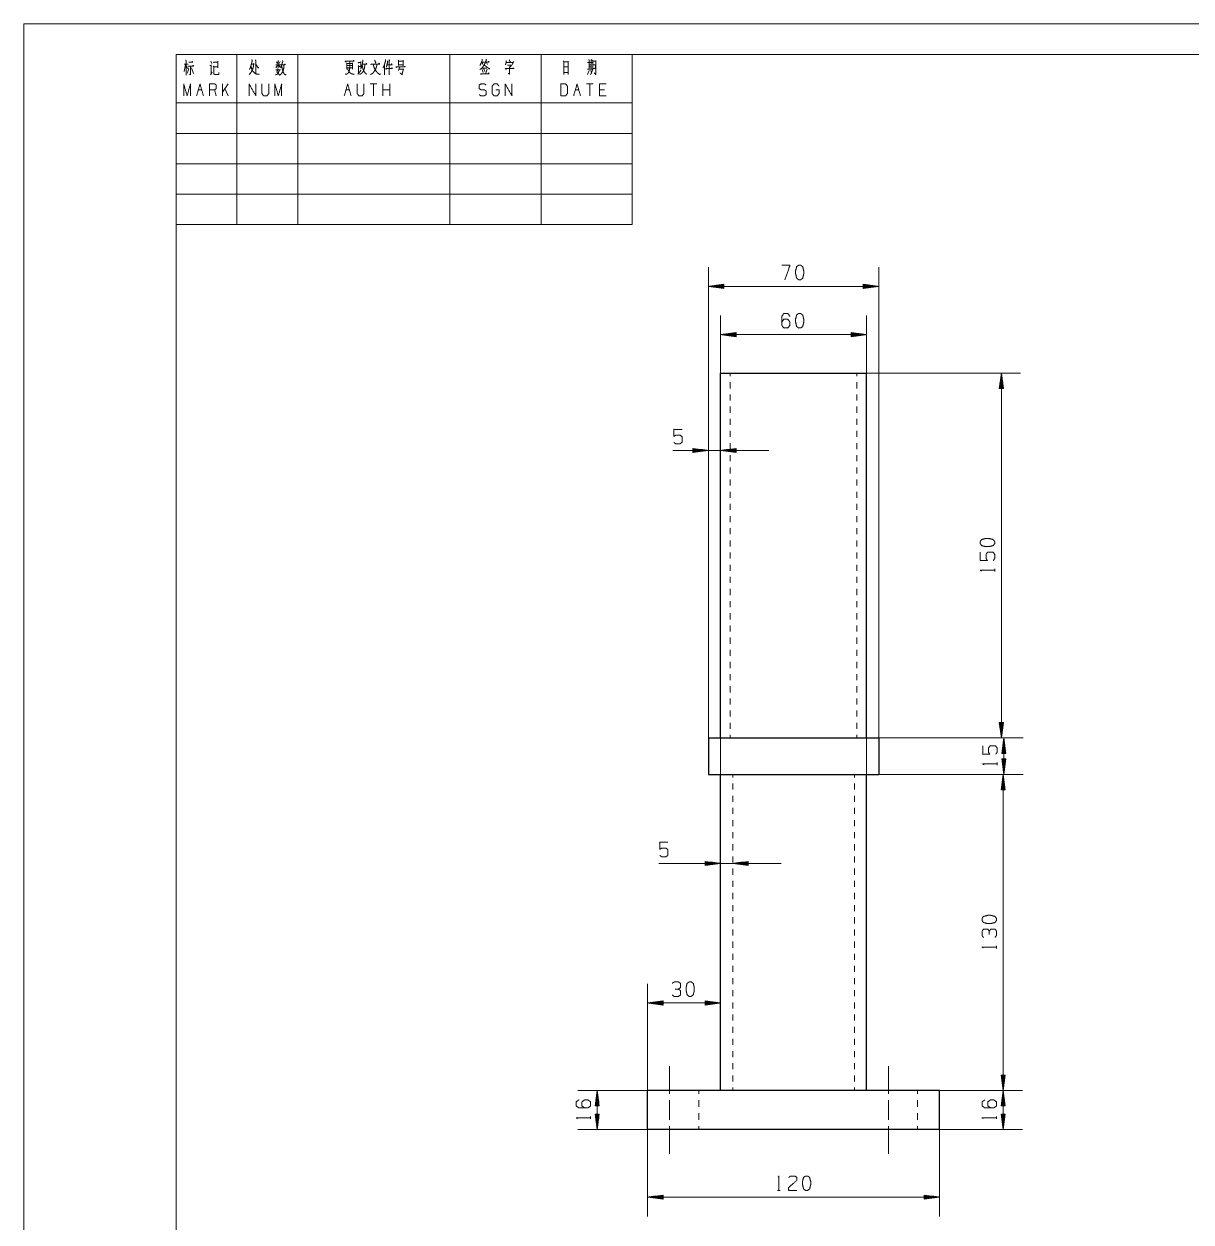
# Model space of a CAD drawing. Header units: millimetres. Extents: x 0 to 420, y 0 to 297.
# Drawn here: x 0 to 191.9, y 99.9 to 297 of the extents above; entities that cross this region are included whole.
import ezdxf

# ---------------------------------------------------------------- set-up
doc = ezdxf.new("R2010")
doc.units = ezdxf.units.MM
doc.layers.add('101', color=7, linetype='Continuous', true_color=0xffffff)

msp = doc.modelspace()

# ---------------------------------------------------------------- linework, layer by layer
at = {"layer": '101', "color": 133, "linetype": 'Continuous', "lineweight": 18}
for p, q in [((420, 297), (0, 297)), ((0, 297), (0, 0)), ((25, 292), (25, 264)), ((25, 292), (100, 292)), ((415, 292), (25, 292)), ((25, 292), (25, 5)), ((25, 292), (100, 292)), ((25, 292), (100, 292)), ((35, 292), (35, 264)), ((45, 292), (45, 264)), ((70, 292), (70, 264)), ((85, 292), (85, 264)), ((100, 292), (100, 264)), ((25, 284), (100, 284)), ((25, 279), (100, 279)), ((25, 274), (100, 274)), ((25, 269), (100, 269)), ((25, 264), (100, 264))]:
    msp.add_line(p, q, dxfattribs=at)
at = {"layer": '101', "color": 72, "linetype": 'Continuous', "lineweight": 18}
for p, q in [((26.57, 290.3), (26.35, 289.18)), ((26.36, 290.36), (26.98, 290.36)), ((26.69, 290.14), (26.91, 289.66)), ((27.11, 289.78), (26.88, 288.91)), ((27.56, 289.76), (27.87, 288.87)), ((30.74, 290.88), (30.87, 290.49)), ((31.13, 290.07), (31.22, 289.97)), ((37.42, 290.41), (37.77, 290.41)), ((41.69, 290.2), (41.43, 289.78)), ((41.53, 290.78), (41.66, 290.49)), ((41.88, 290.18), (42.11, 289.91)), ((42.14, 290.82), (41.95, 290.49)), ((53.1, 289.76), (53.98, 289.76)), ((53.11, 290.49), (53.99, 290.49)), ((53.11, 290.14), (53.98, 290.14)), ((54.01, 290.63), (54.01, 289.56)), ((55, 290.16), (55, 288.89)), ((55.02, 290.01), (55.35, 290.01)), ((55.4, 290.82), (55.37, 289.89)), ((59.27, 290.28), (59.27, 288.65)), ((61.56, 290.86), (62.32, 290.86)), ((61.56, 290.28), (62.32, 290.28)), ((61.73, 289.91), (61.56, 289.33)), ((62.33, 291.05), (62.33, 290.09)), ((75.35, 289.72), (76.07, 289.72)), ((76.04, 290.67), (76.21, 290.34)), ((92.86, 289.95), (93.25, 289.95)), ((93.22, 291.13), (93.33, 290.98)), ((30.65, 288.62), (30.93, 289.08)), ((41.4, 289.47), (42.16, 289.47)), ((61.6, 289.56), (62.33, 289.56)), ((75.31, 289.52), (75.48, 289.02)), ((75.6, 289.62), (75.76, 289.2)), ((76.13, 289.56), (75.92, 288.89)), ((92.92, 289.33), (92.65, 288.71)), ((93.18, 289.37), (93.28, 289.04)), ((93.75, 288.94), (94, 288.69)), ((28.66, 286.17), (29.22, 286.17)), ((31.62, 285.18), (31.34, 286.17)), ((33.59, 287.14), (32.63, 285.78)), ((32.63, 285.18), (32.63, 287.14)), ((33.59, 285.18), (33.04, 286.36)), ((52.94, 286.17), (53.49, 286.17)), ((58.02, 287.14), (56.9, 287.14)), ((57.46, 287.14), (57.46, 285.18)), ((59.02, 285.18), (59.02, 287.14)), ((60.14, 286.17), (59.02, 286.17)), ((60.14, 285.18), (60.14, 287.14)), ((90.65, 286.17), (91.2, 286.17)), ((93.6, 287.14), (92.49, 287.14)), ((93.05, 287.14), (93.05, 285.18)), ((95.45, 286.17), (94.61, 286.17)), ((159.58, 206.94), (159.58, 207.36)), ((159.98, 175.08), (159.98, 175.5)), ((159.88, 144.94), (159.88, 145.36)), ((93.15, 116.88), (93.15, 117.3)), ((159.88, 116.88), (159.88, 117.3)), ((123.9, 105.13), (124.33, 105.13))]:
    msp.add_line(p, q, dxfattribs=at)
at = {"layer": '101', "color": 22, "linetype": 'Continuous', "lineweight": 18}
for p, q in [((112.52, 179.56), (112.52, 257.02)), ((140.52, 179.56), (140.52, 257.02)), ((115.06, 254.18), (112.52, 253.84)), ((112.52, 253.84), (115.06, 253.51)), ((112.52, 253.84), (140.52, 253.84)), ((115.06, 253.87), (112.72, 253.87)), ((115.06, 253.82), (112.72, 253.82)), ((115.06, 253.92), (113.1, 253.92)), ((115.06, 253.77), (113.1, 253.77)), ((115.06, 253.97), (113.49, 253.97)), ((115.06, 253.71), (113.49, 253.71)), ((115.06, 254.02), (113.87, 254.02)), ((115.06, 253.66), (113.87, 253.66)), ((115.06, 254.07), (114.26, 254.07)), ((115.06, 253.61), (114.26, 253.61)), ((115.06, 254.12), (114.64, 254.12)), ((115.06, 253.56), (114.64, 253.56)), ((115.06, 254.17), (115.03, 254.17)), ((115.06, 254.17), (115.03, 254.17)), ((115.06, 253.51), (115.03, 253.51)), ((115.06, 253.51), (115.03, 253.51)), ((115.06, 253.51), (115.06, 254.18)), ((140.52, 253.84), (137.98, 254.18)), ((137.98, 254.18), (137.98, 253.51)), ((137.98, 254.17), (138.01, 254.17)), ((137.98, 254.17), (138.01, 254.17)), ((137.98, 254.12), (138.4, 254.12)), ((137.98, 254.07), (138.79, 254.07)), ((137.98, 254.02), (139.17, 254.02)), ((137.98, 253.97), (139.56, 253.97)), ((137.98, 253.92), (139.94, 253.92)), ((137.98, 253.87), (140.33, 253.87)), ((137.98, 253.51), (140.52, 253.84)), ((137.98, 253.82), (140.33, 253.82)), ((137.98, 253.77), (139.94, 253.77)), ((137.98, 253.71), (139.56, 253.71)), ((137.98, 253.66), (139.17, 253.66)), ((137.98, 253.61), (138.79, 253.61)), ((137.98, 253.56), (138.4, 253.56)), ((137.98, 253.51), (138.01, 253.51)), ((137.98, 253.51), (138.01, 253.51)), ((114.52, 173.56), (114.52, 249.07)), ((138.52, 173.56), (138.52, 249.07)), ((117.06, 246.23), (114.52, 245.9)), ((114.52, 245.9), (117.06, 245.56)), ((114.52, 245.9), (138.52, 245.9)), ((117.06, 245.92), (114.72, 245.92)), ((117.06, 245.87), (114.72, 245.87)), ((117.06, 245.98), (115.1, 245.98)), ((117.06, 245.82), (115.1, 245.82)), ((117.06, 246.03), (115.49, 246.03)), ((117.06, 245.77), (115.49, 245.77)), ((117.06, 246.08), (115.87, 246.08)), ((117.06, 245.72), (115.87, 245.72)), ((117.06, 246.13), (116.26, 246.13)), ((117.06, 245.67), (116.26, 245.67)), ((117.06, 246.18), (116.64, 246.18)), ((117.06, 245.62), (116.64, 245.62)), ((117.06, 246.23), (117.03, 246.23)), ((117.06, 246.23), (117.03, 246.23)), ((117.06, 245.57), (117.03, 245.57)), ((117.06, 245.57), (117.03, 245.57)), ((117.06, 245.56), (117.06, 246.23)), ((135.98, 246.23), (135.98, 245.56)), ((135.98, 246.23), (136.01, 246.23)), ((138.52, 245.9), (135.98, 246.23)), ((135.98, 246.23), (136.01, 246.23)), ((135.98, 246.18), (136.4, 246.18)), ((135.98, 246.13), (136.79, 246.13)), ((135.98, 246.08), (137.17, 246.08)), ((135.98, 246.03), (137.56, 246.03)), ((135.98, 245.98), (137.94, 245.98)), ((135.98, 245.92), (138.33, 245.92)), ((135.98, 245.56), (138.52, 245.9)), ((135.98, 245.87), (138.33, 245.87)), ((135.98, 245.82), (137.94, 245.82)), ((135.98, 245.77), (137.56, 245.77)), ((135.98, 245.72), (137.17, 245.72)), ((135.98, 245.67), (136.79, 245.67)), ((135.98, 245.62), (136.4, 245.62)), ((135.98, 245.57), (136.01, 245.57)), ((135.98, 245.57), (136.01, 245.57)), ((138.52, 239.56), (163.85, 239.56)), ((160.68, 239.56), (160.34, 237.02)), ((160.55, 237.02), (160.55, 238.6)), ((160.6, 237.02), (160.6, 238.98)), ((160.65, 237.02), (160.65, 239.37)), ((161.01, 237.02), (160.68, 239.56)), ((160.68, 239.56), (160.68, 179.56)), ((160.7, 237.02), (160.7, 239.37)), ((160.75, 237.02), (160.75, 238.98)), ((160.8, 237.02), (160.8, 238.6)), ((160.34, 237.02), (161.01, 237.02)), ((160.35, 237.02), (160.35, 237.05)), ((160.35, 237.02), (160.35, 237.05)), ((160.4, 237.02), (160.4, 237.44)), ((160.45, 237.02), (160.45, 237.82)), ((160.5, 237.02), (160.5, 238.21)), ((160.85, 237.02), (160.85, 238.21)), ((160.9, 237.02), (160.9, 237.82)), ((160.96, 237.02), (160.96, 237.44)), ((161.01, 237.02), (161.01, 237.05)), ((161.01, 237.02), (161.01, 237.05)), ((112.52, 179.56), (112.52, 230.03)), ((114.52, 173.56), (114.52, 230.03)), ((122.46, 226.86), (106.67, 226.86)), ((109.98, 227.19), (109.98, 226.52)), ((112.52, 226.86), (109.98, 227.19)), ((109.98, 227.19), (110.01, 227.19)), ((109.98, 227.19), (110.01, 227.19)), ((109.98, 227.14), (110.4, 227.14)), ((109.98, 227.08), (110.79, 227.08)), ((109.98, 227.03), (111.17, 227.03)), ((109.98, 226.98), (111.56, 226.98)), ((109.98, 226.93), (111.94, 226.93)), ((109.98, 226.88), (112.33, 226.88)), ((109.98, 226.52), (112.52, 226.86)), ((109.98, 226.83), (112.33, 226.83)), ((109.98, 226.78), (111.94, 226.78)), ((109.98, 226.73), (111.56, 226.73)), ((109.98, 226.68), (111.17, 226.68)), ((117.06, 227.19), (114.52, 226.86)), ((114.52, 226.86), (117.06, 226.52)), ((117.06, 226.88), (114.72, 226.88)), ((117.06, 226.83), (114.72, 226.83)), ((117.06, 226.93), (115.1, 226.93)), ((117.06, 226.78), (115.1, 226.78)), ((117.06, 226.98), (115.49, 226.98)), ((117.06, 226.73), (115.49, 226.73)), ((117.06, 227.03), (115.87, 227.03)), ((117.06, 226.68), (115.87, 226.68)), ((117.06, 227.08), (116.26, 227.08)), ((117.06, 227.14), (116.64, 227.14)), ((117.06, 227.19), (117.03, 227.19)), ((117.06, 227.19), (117.03, 227.19)), ((117.06, 226.52), (117.06, 227.19)), ((109.98, 226.63), (110.79, 226.63)), ((109.98, 226.58), (110.4, 226.58)), ((109.98, 226.53), (110.01, 226.53)), ((109.98, 226.53), (110.01, 226.53)), ((117.06, 226.63), (116.26, 226.63)), ((117.06, 226.58), (116.64, 226.58)), ((117.06, 226.53), (117.03, 226.53)), ((117.06, 226.53), (117.03, 226.53)), ((161.01, 182.1), (160.34, 182.1)), ((160.34, 182.1), (160.68, 179.56)), ((160.35, 182.1), (160.35, 182.07)), ((160.35, 182.1), (160.35, 182.07)), ((160.4, 182.1), (160.4, 181.68)), ((160.45, 182.1), (160.45, 181.3)), ((160.5, 182.1), (160.5, 180.91)), ((160.55, 182.1), (160.55, 180.53)), ((160.6, 182.1), (160.6, 180.14)), ((160.65, 182.1), (160.65, 179.75)), ((160.68, 179.56), (161.01, 182.1)), ((160.7, 182.1), (160.7, 179.75)), ((160.75, 182.1), (160.75, 180.14)), ((160.8, 182.1), (160.8, 180.53)), ((160.85, 182.1), (160.85, 180.91)), ((160.9, 182.1), (160.9, 181.3)), ((160.96, 182.1), (160.96, 181.68)), ((161.01, 182.1), (161.01, 182.07)), ((161.01, 182.1), (161.01, 182.07)), ((138.52, 179.56), (163.85, 179.56)), ((140.52, 179.56), (164.25, 179.56)), ((161.07, 179.56), (160.74, 177.02)), ((161.05, 177.02), (161.05, 179.37)), ((161.41, 177.02), (161.07, 179.56)), ((161.07, 179.56), (161.07, 173.56)), ((161.1, 177.02), (161.1, 179.37)), ((160.79, 177.02), (160.79, 177.44)), ((160.85, 177.02), (160.85, 177.82)), ((160.9, 177.02), (160.9, 178.21)), ((160.95, 177.02), (160.95, 178.6)), ((161, 177.02), (161, 178.98)), ((161.15, 177.02), (161.15, 178.98)), ((161.2, 177.02), (161.2, 178.6)), ((161.25, 177.02), (161.25, 178.21)), ((161.3, 177.02), (161.3, 177.82)), ((161.35, 177.02), (161.35, 177.44)), ((160.74, 177.02), (160.74, 177.05)), ((160.74, 177.02), (160.74, 177.05)), ((160.74, 177.02), (161.41, 177.02)), ((160.74, 176.1), (160.74, 176.07)), ((161.41, 176.1), (160.74, 176.1)), ((160.74, 176.1), (160.74, 176.07)), ((160.74, 176.1), (161.07, 173.56)), ((160.79, 176.1), (160.79, 175.68)), ((160.85, 176.1), (160.85, 175.3)), ((160.9, 176.1), (160.9, 174.91)), ((160.95, 176.1), (160.95, 174.53)), ((161, 176.1), (161, 174.14)), ((161.05, 176.1), (161.05, 173.75)), ((161.07, 173.56), (161.41, 176.1)), ((161.1, 176.1), (161.1, 173.75)), ((161.15, 176.1), (161.15, 174.14)), ((161.2, 176.1), (161.2, 174.53)), ((161.25, 176.1), (161.25, 174.91)), ((161.3, 176.1), (161.3, 175.3)), ((161.35, 176.1), (161.35, 175.68)), ((161.4, 177.02), (161.4, 177.05)), ((161.4, 177.02), (161.4, 177.05)), ((161.4, 176.1), (161.4, 176.07)), ((161.4, 176.1), (161.4, 176.07)), ((138.52, 173.56), (164.15, 173.56)), ((140.52, 173.56), (164.25, 173.56)), ((160.98, 173.56), (160.64, 171.02)), ((161.31, 171.02), (160.98, 173.56)), ((160.98, 173.56), (160.98, 121.56)), ((160.75, 171.02), (160.75, 171.82)), ((160.8, 171.02), (160.8, 172.21)), ((160.85, 171.02), (160.85, 172.6)), ((160.9, 171.02), (160.9, 172.98)), ((160.95, 171.02), (160.95, 173.37)), ((161, 171.02), (161, 173.37)), ((161.05, 171.02), (161.05, 172.98)), ((161.1, 171.02), (161.1, 172.6)), ((161.16, 171.02), (161.16, 172.21)), ((161.21, 171.02), (161.21, 171.82)), ((160.64, 171.02), (161.31, 171.02)), ((160.65, 171.02), (160.65, 171.05)), ((160.65, 171.02), (160.65, 171.05)), ((160.7, 171.02), (160.7, 171.44)), ((161.26, 171.02), (161.26, 171.44)), ((161.31, 171.02), (161.31, 171.05)), ((161.31, 171.02), (161.31, 171.05)), ((124.46, 158.92), (104.35, 158.92)), ((111.98, 159.26), (111.98, 158.59)), ((111.98, 159.26), (112.01, 159.26)), ((111.98, 159.26), (112.01, 159.26)), ((114.52, 158.92), (111.98, 159.26)), ((111.98, 159.2), (112.4, 159.2)), ((111.98, 159.15), (112.79, 159.15)), ((111.98, 159.1), (113.17, 159.1)), ((111.98, 159.05), (113.56, 159.05)), ((111.98, 159), (113.94, 159)), ((111.98, 158.95), (114.33, 158.95)), ((111.98, 158.59), (114.52, 158.92)), ((111.98, 158.9), (114.33, 158.9)), ((111.98, 158.85), (113.94, 158.85)), ((111.98, 158.8), (113.56, 158.8)), ((111.98, 158.75), (113.17, 158.75)), ((111.98, 158.7), (112.79, 158.7)), ((111.98, 158.65), (112.4, 158.65)), ((111.98, 158.59), (112.01, 158.59)), ((111.98, 158.59), (112.01, 158.59)), ((119.06, 159.26), (116.52, 158.92)), ((116.52, 158.92), (119.06, 158.59)), ((119.06, 158.95), (116.72, 158.95)), ((119.06, 158.9), (116.72, 158.9)), ((119.06, 159), (117.1, 159)), ((119.06, 158.85), (117.1, 158.85)), ((119.06, 159.05), (117.49, 159.05)), ((119.06, 158.8), (117.49, 158.8)), ((119.06, 159.1), (117.87, 159.1)), ((119.06, 158.75), (117.87, 158.75)), ((119.06, 159.15), (118.26, 159.15)), ((119.06, 158.7), (118.26, 158.7)), ((119.06, 159.2), (118.64, 159.2)), ((119.06, 158.65), (118.64, 158.65)), ((119.06, 159.26), (119.03, 159.26)), ((119.06, 159.26), (119.03, 159.26)), ((119.06, 158.59), (119.03, 158.59)), ((119.06, 158.59), (119.03, 158.59)), ((119.06, 158.59), (119.06, 159.26)), ((102.52, 121.56), (102.52, 139.13)), ((105.06, 136.29), (102.52, 135.96)), ((105.06, 135.98), (102.72, 135.98)), ((105.06, 136.03), (103.1, 136.03)), ((105.06, 136.08), (103.49, 136.08)), ((105.06, 136.13), (103.87, 136.13)), ((105.06, 136.18), (104.26, 136.18)), ((105.06, 136.24), (104.64, 136.24)), ((105.06, 136.29), (105.03, 136.29)), ((105.06, 136.29), (105.03, 136.29)), ((105.06, 135.62), (105.06, 136.29)), ((111.98, 136.29), (112.01, 136.29)), ((114.52, 135.96), (111.98, 136.29)), ((111.98, 136.29), (111.98, 135.62)), ((111.98, 136.29), (112.01, 136.29)), ((111.98, 136.24), (112.4, 136.24)), ((111.98, 136.18), (112.79, 136.18)), ((111.98, 136.13), (113.17, 136.13)), ((111.98, 136.08), (113.56, 136.08)), ((111.98, 136.03), (113.94, 136.03)), ((111.98, 135.98), (114.33, 135.98)), ((102.52, 135.96), (105.06, 135.62)), ((102.52, 135.96), (114.52, 135.96)), ((105.06, 135.93), (102.72, 135.93)), ((105.06, 135.88), (103.1, 135.88)), ((105.06, 135.83), (103.49, 135.83)), ((105.06, 135.78), (103.87, 135.78)), ((105.06, 135.73), (104.26, 135.73)), ((105.06, 135.68), (104.64, 135.68)), ((105.06, 135.63), (105.03, 135.63)), ((105.06, 135.63), (105.03, 135.63)), ((111.98, 135.62), (114.52, 135.96)), ((111.98, 135.93), (114.33, 135.93)), ((111.98, 135.88), (113.94, 135.88)), ((111.98, 135.83), (113.56, 135.83)), ((111.98, 135.78), (113.17, 135.78)), ((111.98, 135.73), (112.79, 135.73)), ((111.98, 135.68), (112.4, 135.68)), ((111.98, 135.63), (112.01, 135.63)), ((111.98, 135.63), (112.01, 135.63)), ((160.64, 124.1), (160.98, 121.56)), ((161.31, 124.1), (160.64, 124.1)), ((160.65, 124.1), (160.65, 124.07)), ((160.65, 124.1), (160.65, 124.07)), ((160.7, 124.1), (160.7, 123.68)), ((160.75, 124.1), (160.75, 123.3)), ((160.8, 124.1), (160.8, 122.91)), ((160.85, 124.1), (160.85, 122.53)), ((160.9, 124.1), (160.9, 122.14)), ((160.95, 124.1), (160.95, 121.75)), ((160.98, 121.56), (161.31, 124.1)), ((161, 124.1), (161, 121.75)), ((161.05, 124.1), (161.05, 122.14)), ((161.1, 124.1), (161.1, 122.53)), ((161.16, 124.1), (161.16, 122.91)), ((161.21, 124.1), (161.21, 123.3)), ((161.26, 124.1), (161.26, 123.68)), ((161.31, 124.1), (161.31, 124.07)), ((161.31, 124.1), (161.31, 124.07)), ((102.52, 121.56), (91.07, 121.56)), ((94.25, 121.56), (93.91, 119.02)), ((94.12, 119.02), (94.12, 120.6)), ((94.17, 119.02), (94.17, 120.98)), ((94.22, 119.02), (94.22, 121.37)), ((94.25, 115.16), (94.25, 121.56)), ((94.58, 119.02), (94.25, 121.56)), ((94.27, 119.02), (94.27, 121.37)), ((94.32, 119.02), (94.32, 120.98)), ((94.37, 119.02), (94.37, 120.6)), ((138.52, 121.56), (164.15, 121.56)), ((150.52, 121.56), (164.15, 121.56)), ((160.98, 121.56), (160.64, 119.02)), ((160.85, 119.02), (160.85, 120.6)), ((160.9, 119.02), (160.9, 120.98)), ((160.95, 119.02), (160.95, 121.37)), ((160.98, 115.16), (160.98, 121.56)), ((161.31, 119.02), (160.98, 121.56)), ((161, 119.02), (161, 121.37)), ((161.05, 119.02), (161.05, 120.98)), ((161.1, 119.02), (161.1, 120.6)), ((93.91, 119.02), (94.58, 119.02)), ((93.92, 119.02), (93.92, 119.05)), ((93.92, 119.02), (93.92, 119.05)), ((93.97, 119.02), (93.97, 119.44)), ((94.02, 119.02), (94.02, 119.82)), ((94.07, 119.02), (94.07, 120.21)), ((94.42, 119.02), (94.42, 120.21)), ((94.48, 119.02), (94.48, 119.82)), ((94.53, 119.02), (94.53, 119.44)), ((94.58, 119.02), (94.58, 119.05)), ((94.58, 119.02), (94.58, 119.05)), ((160.64, 119.02), (161.31, 119.02)), ((160.65, 119.02), (160.65, 119.05)), ((160.65, 119.02), (160.65, 119.05)), ((160.7, 119.02), (160.7, 119.44)), ((160.75, 119.02), (160.75, 119.82)), ((160.8, 119.02), (160.8, 120.21)), ((161.16, 119.02), (161.16, 120.21)), ((161.21, 119.02), (161.21, 119.82)), ((161.26, 119.02), (161.26, 119.44)), ((161.31, 119.02), (161.31, 119.05)), ((161.31, 119.02), (161.31, 119.05)), ((93.91, 117.7), (94.25, 115.16)), ((94.58, 117.7), (93.91, 117.7)), ((93.92, 117.7), (93.92, 117.67)), ((93.92, 117.7), (93.92, 117.67)), ((93.97, 117.7), (93.97, 117.28)), ((94.02, 117.7), (94.02, 116.9)), ((94.07, 117.7), (94.07, 116.51)), ((94.12, 117.7), (94.12, 116.13)), ((94.17, 117.7), (94.17, 115.74)), ((94.22, 117.7), (94.22, 115.35)), ((94.25, 115.16), (94.58, 117.7)), ((94.27, 117.7), (94.27, 115.35)), ((94.32, 117.7), (94.32, 115.74)), ((94.37, 117.7), (94.37, 116.13)), ((94.42, 117.7), (94.42, 116.51)), ((94.48, 117.7), (94.48, 116.9)), ((94.53, 117.7), (94.53, 117.28)), ((94.58, 117.7), (94.58, 117.67)), ((94.58, 117.7), (94.58, 117.67)), ((161.31, 117.7), (160.64, 117.7)), ((160.64, 117.7), (160.98, 115.16)), ((160.65, 117.7), (160.65, 117.67)), ((160.65, 117.7), (160.65, 117.67)), ((160.7, 117.7), (160.7, 117.28)), ((160.75, 117.7), (160.75, 116.9)), ((160.8, 117.7), (160.8, 116.51)), ((160.85, 117.7), (160.85, 116.13)), ((160.9, 117.7), (160.9, 115.74)), ((160.95, 117.7), (160.95, 115.35)), ((160.98, 115.16), (161.31, 117.7)), ((161, 117.7), (161, 115.35)), ((161.05, 117.7), (161.05, 115.74)), ((161.1, 117.7), (161.1, 116.13)), ((161.16, 117.7), (161.16, 116.51)), ((161.21, 117.7), (161.21, 116.9)), ((161.26, 117.7), (161.26, 117.28)), ((161.31, 117.7), (161.31, 117.67)), ((161.31, 117.7), (161.31, 117.67)), ((102.52, 115.16), (91.07, 115.16)), ((102.52, 115.16), (102.52, 100.86)), ((150.52, 115.16), (164.15, 115.16)), ((150.52, 115.16), (150.52, 100.86)), ((105.06, 104.37), (102.52, 104.03)), ((150.52, 104.03), (102.52, 104.03)), ((102.52, 104.03), (105.06, 103.7)), ((105.06, 104.06), (102.72, 104.06)), ((105.06, 104.01), (102.72, 104.01)), ((105.06, 104.11), (103.1, 104.11)), ((105.06, 103.96), (103.1, 103.96)), ((105.06, 104.16), (103.49, 104.16)), ((105.06, 103.91), (103.49, 103.91)), ((105.06, 104.21), (103.87, 104.21)), ((105.06, 103.86), (103.87, 103.86)), ((105.06, 104.26), (104.26, 104.26)), ((105.06, 103.81), (104.26, 103.81)), ((105.06, 104.31), (104.64, 104.31)), ((105.06, 103.76), (104.64, 103.76)), ((105.06, 104.37), (105.03, 104.37)), ((105.06, 104.37), (105.03, 104.37)), ((105.06, 103.7), (105.03, 103.7)), ((105.06, 103.7), (105.03, 103.7)), ((105.06, 103.7), (105.06, 104.37)), ((147.98, 104.37), (148.01, 104.37)), ((150.52, 104.03), (147.98, 104.37)), ((147.98, 104.37), (147.98, 103.7)), ((147.98, 104.37), (148.01, 104.37)), ((147.98, 104.31), (148.4, 104.31)), ((147.98, 104.26), (148.79, 104.26)), ((147.98, 104.21), (149.17, 104.21)), ((147.98, 104.16), (149.56, 104.16)), ((147.98, 104.11), (149.94, 104.11)), ((147.98, 104.06), (150.33, 104.06)), ((147.98, 103.7), (150.52, 104.03)), ((147.98, 104.01), (150.33, 104.01)), ((147.98, 103.96), (149.94, 103.96)), ((147.98, 103.91), (149.56, 103.91)), ((147.98, 103.86), (149.17, 103.86)), ((147.98, 103.81), (148.79, 103.81)), ((147.98, 103.76), (148.4, 103.76)), ((147.98, 103.7), (148.01, 103.7)), ((147.98, 103.7), (148.01, 103.7))]:
    msp.add_line(p, q, dxfattribs=at)
at = {"layer": '101', "color": 72, "linetype": 'Continuous', "lineweight": 25}
for p, q in [((114.52, 179.56), (114.52, 239.56)), ((114.52, 239.56), (138.52, 239.56)), ((138.52, 179.56), (138.52, 239.56)), ((112.52, 179.56), (140.52, 179.56)), ((112.52, 179.56), (112.52, 173.56)), ((140.52, 179.56), (140.52, 173.56)), ((112.52, 173.56), (140.52, 173.56)), ((114.52, 121.56), (114.52, 173.56)), ((138.52, 121.56), (138.52, 173.56)), ((150.52, 121.56), (102.52, 121.56)), ((102.52, 115.16), (102.52, 121.56)), ((150.52, 115.16), (150.52, 121.56)), ((150.52, 115.16), (102.52, 115.16))]:
    msp.add_line(p, q, dxfattribs=at)
at = {"layer": '101', "color": 53, "linetype": 'Continuous', "lineweight": 18}
for p, q in [((116.12, 239.06), (116.12, 239.56)), ((136.92, 239.06), (136.92, 239.56)), ((116.12, 237.06), (116.12, 238.06)), ((136.92, 237.06), (136.92, 238.06)), ((116.12, 235.06), (116.12, 236.06)), ((136.92, 235.06), (136.92, 236.06)), ((116.12, 233.06), (116.12, 234.06)), ((136.92, 233.06), (136.92, 234.06)), ((116.12, 231.06), (116.12, 232.06)), ((136.92, 231.06), (136.92, 232.06)), ((116.12, 229.06), (116.12, 230.06)), ((136.92, 229.06), (136.92, 230.06)), ((116.12, 227.06), (116.12, 228.06)), ((136.92, 227.06), (136.92, 228.06)), ((116.12, 225.06), (116.12, 226.06)), ((136.92, 225.06), (136.92, 226.06)), ((116.12, 223.06), (116.12, 224.06)), ((136.92, 223.06), (136.92, 224.06)), ((116.12, 221.06), (116.12, 222.06)), ((136.92, 221.06), (136.92, 222.06)), ((116.12, 219.06), (116.12, 220.06)), ((136.92, 219.06), (136.92, 220.06)), ((116.12, 217.06), (116.12, 218.06)), ((136.92, 217.06), (136.92, 218.06)), ((116.12, 215.06), (116.12, 216.06)), ((136.92, 215.06), (136.92, 216.06)), ((116.12, 213.06), (116.12, 214.06)), ((136.92, 213.06), (136.92, 214.06)), ((116.12, 211.06), (116.12, 212.06)), ((136.92, 211.06), (136.92, 212.06)), ((116.12, 209.06), (116.12, 210.06)), ((136.92, 209.06), (136.92, 210.06)), ((116.12, 207.06), (116.12, 208.06)), ((136.92, 207.06), (136.92, 208.06)), ((116.12, 205.06), (116.12, 206.06)), ((136.92, 205.06), (136.92, 206.06)), ((116.12, 203.06), (116.12, 204.06)), ((136.92, 203.06), (136.92, 204.06)), ((116.12, 201.06), (116.12, 202.06)), ((136.92, 201.06), (136.92, 202.06)), ((116.12, 199.06), (116.12, 200.06)), ((136.92, 199.06), (136.92, 200.06)), ((116.12, 197.06), (116.12, 198.06)), ((136.92, 197.06), (136.92, 198.06)), ((116.12, 195.06), (116.12, 196.06)), ((136.92, 195.06), (136.92, 196.06)), ((116.12, 193.06), (116.12, 194.06)), ((136.92, 193.06), (136.92, 194.06)), ((116.12, 191.06), (116.12, 192.06)), ((136.92, 191.06), (136.92, 192.06)), ((116.12, 189.06), (116.12, 190.06)), ((136.92, 189.06), (136.92, 190.06)), ((116.12, 187.06), (116.12, 188.06)), ((136.92, 187.06), (136.92, 188.06)), ((116.12, 185.06), (116.12, 186.06)), ((136.92, 185.06), (136.92, 186.06)), ((116.12, 183.06), (116.12, 184.06)), ((136.92, 183.06), (136.92, 184.06)), ((116.12, 181.06), (116.12, 182.06)), ((136.92, 181.06), (136.92, 182.06)), ((116.12, 179.56), (116.12, 180.06)), ((136.92, 179.56), (136.92, 180.06)), ((116.52, 173.06), (116.52, 173.56)), ((136.52, 173.06), (136.52, 173.56)), ((116.52, 171.06), (116.52, 172.06)), ((136.52, 171.06), (136.52, 172.06)), ((116.52, 169.06), (116.52, 170.06)), ((136.52, 169.06), (136.52, 170.06)), ((116.52, 167.06), (116.52, 168.06)), ((136.52, 167.06), (136.52, 168.06)), ((116.52, 165.06), (116.52, 166.06)), ((136.52, 165.06), (136.52, 166.06)), ((116.52, 163.06), (116.52, 164.06)), ((136.52, 163.06), (136.52, 164.06)), ((116.52, 161.06), (116.52, 162.06)), ((136.52, 161.06), (136.52, 162.06)), ((116.52, 159.06), (116.52, 160.06)), ((136.52, 159.06), (136.52, 160.06)), ((116.52, 157.06), (116.52, 158.06)), ((136.52, 157.06), (136.52, 158.06)), ((116.52, 155.06), (116.52, 156.06)), ((136.52, 155.06), (136.52, 156.06)), ((116.52, 153.06), (116.52, 154.06)), ((136.52, 153.06), (136.52, 154.06)), ((116.52, 151.06), (116.52, 152.06)), ((136.52, 151.06), (136.52, 152.06)), ((116.52, 149.06), (116.52, 150.06)), ((136.52, 149.06), (136.52, 150.06)), ((116.52, 147.06), (116.52, 148.06)), ((136.52, 147.06), (136.52, 148.06)), ((116.52, 145.06), (116.52, 146.06)), ((136.52, 145.06), (136.52, 146.06)), ((116.52, 143.06), (116.52, 144.06)), ((136.52, 143.06), (136.52, 144.06)), ((116.52, 141.06), (116.52, 142.06)), ((136.52, 141.06), (136.52, 142.06)), ((116.52, 139.06), (116.52, 140.06)), ((136.52, 139.06), (136.52, 140.06)), ((116.52, 137.06), (116.52, 138.06)), ((136.52, 137.06), (136.52, 138.06)), ((116.52, 135.06), (116.52, 136.06)), ((136.52, 135.06), (136.52, 136.06)), ((116.52, 133.06), (116.52, 134.06)), ((136.52, 133.06), (136.52, 134.06)), ((116.52, 131.06), (116.52, 132.06)), ((136.52, 131.06), (136.52, 132.06)), ((116.52, 129.06), (116.52, 130.06)), ((136.52, 129.06), (136.52, 130.06)), ((116.52, 127.06), (116.52, 128.06)), ((136.52, 127.06), (136.52, 128.06)), ((116.52, 125.06), (116.52, 126.06)), ((136.52, 125.06), (136.52, 126.06)), ((116.52, 123.06), (116.52, 124.06)), ((136.52, 123.06), (136.52, 124.06)), ((106.12, 121.56), (106.12, 121.03)), ((110.92, 121.03), (110.92, 121.56)), ((116.52, 121.56), (116.52, 122.06)), ((136.52, 121.56), (136.52, 122.06)), ((142.12, 121.56), (142.12, 121.03)), ((146.92, 121.03), (146.92, 121.56)), ((106.12, 119.96), (106.12, 118.89)), ((110.92, 118.89), (110.92, 119.96)), ((142.12, 119.96), (142.12, 118.89)), ((146.92, 118.89), (146.92, 119.96)), ((106.12, 117.83), (106.12, 116.76)), ((110.92, 116.76), (110.92, 117.83)), ((142.12, 117.83), (142.12, 116.76)), ((146.92, 116.76), (146.92, 117.83)), ((106.12, 115.69), (106.12, 115.16)), ((110.92, 115.16), (110.92, 115.69)), ((142.12, 115.69), (142.12, 115.16)), ((146.92, 115.16), (146.92, 115.69))]:
    msp.add_line(p, q, dxfattribs=at)
at = {"layer": '101', "color": 151, "linetype": 'Continuous', "lineweight": 18}
for p, q in [((106.12, 119.86), (106.12, 116.86)), ((142.12, 119.86), (142.12, 116.86))]:
    msp.add_line(p, q, dxfattribs=at)
at = {"layer": '101', "color": 72, "linetype": 'Continuous', "lineweight": 18}
for points, knots in [([(26.57, 291.07), (26.67, 290.94), (26.67, 288.6)], [0, 0, 0.064393, 1, 1]), ([(26.92, 290.07), (27.87, 290.07), (27.81, 290.24), (27.74, 290.09)], [0, 0, 0.737857, 0.874089, 1, 1]), ([(27.1, 290.69), (27.73, 290.69), (27.68, 290.82), (27.64, 290.74)], [0, 0, 0.736257, 0.890366, 1, 1]), ([(27.36, 290.07), (27.36, 288.65), (27.2, 288.73)], [0, 0, 0.887515, 1, 1]), ([(30.55, 290.14), (30.8, 290.14), (30.8, 290.26), (30.8, 288.81)], [0, 0, 0.136549, 0.204721, 1, 1]), ([(31.28, 290.69), (31.21, 290.63), (31.15, 290.69), (31.88, 290.69), (31.88, 290.88), (31.88, 289.78), (31.88, 289.97), (31.22, 289.97), (31.22, 288.83), (31.24, 288.75), (31.35, 288.71), (32.04, 288.71), (32.04, 289.02)], [0, 0, 0.017819, 0.033666, 0.169515, 0.204099, 0.407776, 0.442364, 0.564628, 0.775991, 0.791603, 0.814658, 0.942357, 1, 1]), ([(37.8, 290.55), (37.71, 289.95), (37.65, 289.76), (37.62, 289.62), (37.53, 289.47), (37.46, 289.31), (37.42, 289.18), (37.31, 289.02), (37.23, 288.89), (37.04, 288.71)], [0, 0, 0.296659, 0.392137, 0.46442, 0.547267, 0.635799, 0.700206, 0.795426, 0.869797, 1, 1]), ([(37.46, 291.13), (37.53, 290.94), (37.46, 290.67), (37.43, 290.53), (37.37, 290.34), (37.31, 290.14), (37.26, 289.95), (37.21, 289.78), (37.14, 289.66), (37.05, 289.52)], [0, 0, 0.116545, 0.278927, 0.365002, 0.478708, 0.603961, 0.717668, 0.817418, 0.901357, 1, 1]), ([(37.31, 290.01), (37.37, 289.87), (37.42, 289.7), (37.45, 289.56), (37.59, 289.27), (37.67, 289.18), (37.87, 288.98), (37.99, 288.87), (38.13, 288.79), (38.34, 288.73), (38.53, 288.73), (38.68, 288.71)], [0, 0, 0.075191, 0.157626, 0.228751, 0.384956, 0.438117, 0.578248, 0.65344, 0.734339, 0.837348, 0.928887, 1, 1]), ([(38.05, 291.11), (38.1, 290.96), (38.1, 288.87)], [0, 0, 0.06955, 1, 1]), ([(38.08, 290.38), (38.56, 289.72), (38.56, 289.91)], [0, 0, 0.814818, 1, 1]), ([(41.73, 290.94), (41.86, 290.88), (41.81, 290.92), (41.81, 289.76), (41.81, 290.3), (41.4, 290.3), (42.22, 290.3)], [0, 0, 0.046318, 0.069123, 0.437816, 0.608997, 0.739331, 1, 1]), ([(42.73, 290.2), (42.73, 289.95), (42.7, 289.68), (42.63, 289.39), (42.51, 289.1), (42.38, 288.89), (42.23, 288.71), (42.03, 288.58)], [0, 0, 0.134106, 0.280228, 0.441583, 0.610314, 0.742762, 0.870657, 1, 1]), ([(42.46, 290.96), (42.6, 290.82), (42.55, 290.86), (42.22, 289.8)], [0, 0, 0.143537, 0.187773, 1, 1]), ([(42.38, 290.01), (42.42, 289.8), (42.46, 289.56), (42.55, 289.27), (42.67, 288.98), (42.8, 288.75), (42.99, 288.6), (43.04, 288.75)], [0, 0, 0.122124, 0.267694, 0.442444, 0.622807, 0.774615, 0.912625, 1, 1]), ([(42.44, 290.28), (42.93, 290.28), (42.9, 290.45), (42.85, 290.34)], [0, 0, 0.634119, 0.848445, 1, 1]), ([(52.91, 290.86), (52.88, 290.76), (52.79, 290.88), (54.27, 290.88), (54.2, 290.98), (54.14, 290.88)], [0, 0, 0.054227, 0.130909, 0.87613, 0.940043, 1, 1]), ([(53.57, 290.88), (53.57, 289.72), (53.52, 289.58), (53.51, 289.41), (53.45, 289.2), (53.38, 289.04), (53.29, 288.91), (53.16, 288.81), (53.03, 288.75), (52.82, 288.73)], [0, 0, 0.455623, 0.515134, 0.580482, 0.665033, 0.736192, 0.79598, 0.861823, 0.919058, 1, 1]), ([(53.01, 290.63), (53.1, 290.49), (53.1, 289.58)], [0, 0, 0.156848, 1, 1]), ([(55.06, 290.65), (54.99, 290.57), (54.93, 290.65), (55.37, 290.65)], [0, 0, 0.169755, 0.325542, 1, 1]), ([(56.04, 290.36), (56.03, 290.16), (56, 289.95), (55.97, 289.72), (55.91, 289.52), (55.84, 289.33), (55.75, 289.18), (55.65, 289.02), (55.54, 288.91), (55.41, 288.81), (55.21, 288.71)], [0, 0, 0.105429, 0.211651, 0.328282, 0.437572, 0.539265, 0.625346, 0.724284, 0.79827, 0.883378, 1, 1]), ([(55.67, 291.05), (55.72, 290.96), (55.63, 290.41), (55.51, 289.99), (55.47, 289.85), (55.35, 289.62)], [0, 0, 0.062603, 0.440485, 0.727862, 0.828992, 1, 1]), ([(55.62, 290.18), (55.65, 289.99), (55.69, 289.8), (55.72, 289.6), (55.81, 289.43), (55.88, 289.29), (55.95, 289.12), (56.06, 288.98), (56.2, 288.83), (56.39, 288.73)], [0, 0, 0.109654, 0.220947, 0.342501, 0.451483, 0.545868, 0.651144, 0.754315, 0.874064, 1, 1]), ([(55.67, 290.38), (56.38, 290.38), (56.29, 290.49), (56.17, 290.36)], [0, 0, 0.696293, 0.830826, 1, 1]), ([(57.14, 290.45), (57.05, 290.34), (57.01, 290.38), (58.48, 290.38), (58.38, 290.55), (58.28, 290.41)], [0, 0, 0.066333, 0.095822, 0.818123, 0.913284, 1, 1]), ([(58.04, 290.41), (57.97, 290.01), (57.83, 289.6), (57.56, 289.16), (57.33, 288.87), (56.99, 288.69)], [0, 0, 0.190069, 0.398701, 0.640199, 0.817216, 1, 1]), ([(57.42, 290.3), (57.49, 290.07), (57.66, 289.58), (57.94, 289.18), (58.25, 288.83), (58.53, 288.71), (58.59, 288.79), (58.48, 288.62)], [0, 0, 0.103286, 0.330833, 0.538837, 0.740597, 0.872112, 0.915905, 1, 1]), ([(57.64, 291.07), (57.81, 290.65), (57.83, 290.76), (57.75, 290.55)], [0, 0, 0.581176, 0.716263, 1, 1]), ([(59.43, 291.13), (59.46, 290.98), (59.26, 290.34), (59.19, 290.09), (59.1, 289.95), (59, 289.76)], [0, 0, 0.101083, 0.561706, 0.738774, 0.854629, 1, 1]), ([(59.58, 289.66), (59.55, 289.52), (59.48, 289.66), (60.58, 289.66), (60.5, 289.78), (60.47, 289.68)], [0, 0, 0.08907, 0.186879, 0.848313, 0.935185, 1, 1]), ([(59.74, 290.92), (59.84, 290.69), (59.79, 290.78), (59.58, 289.91)], [0, 0, 0.200658, 0.282145, 1, 1]), ([(59.68, 290.3), (60.5, 290.3), (60.44, 290.45), (60.37, 290.3)], [0, 0, 0.720068, 0.857376, 1, 1]), ([(60.01, 291.13), (60.12, 290.98), (60.06, 291.05), (60.06, 288.65)], [0, 0, 0.069697, 0.101625, 1, 1]), ([(61.28, 289.91), (61.23, 289.85), (61.15, 289.95), (62.68, 289.95), (62.6, 290.01), (62.49, 289.91)], [0, 0, 0.038001, 0.105809, 0.873511, 0.927246, 1, 1]), ([(61.5, 291.07), (61.57, 290.98), (61.57, 290.14)], [0, 0, 0.115189, 1, 1]), ([(75.94, 291.15), (76.05, 291.03), (76.01, 291.05), (75.72, 290.38), (75.58, 290.14), (75.44, 289.95), (75.28, 289.72), (74.96, 289.52)], [0, 0, 0.080396, 0.103261, 0.444362, 0.576789, 0.688375, 0.819716, 1, 1]), ([(75.29, 291.17), (75.39, 291.03), (75.37, 291.07), (74.97, 290.16), (75.2, 290.69), (75.72, 290.69), (75.31, 290.69), (75.45, 290.34)], [0, 0, 0.057042, 0.07334, 0.392466, 0.581127, 0.745774, 0.87749, 1, 1]), ([(75.66, 290.26), (75.85, 290.09), (76.04, 289.97), (76.18, 289.87), (76.39, 289.7), (76.58, 289.68), (76.42, 289.6)], [0, 0, 0.194845, 0.370351, 0.508814, 0.712321, 0.860156, 1, 1]), ([(75.89, 290.69), (76.48, 290.69), (76.4, 290.84), (76.33, 290.74)], [0, 0, 0.669422, 0.855054, 1, 1]), ([(79.33, 289.68), (79.21, 289.52), (79.13, 289.66), (80.57, 289.66), (80.44, 289.76), (80.37, 289.68)], [0, 0, 0.096613, 0.17732, 0.867547, 0.947356, 1, 1]), ([(79.24, 290.92), (79.36, 290.69), (79.33, 290.78), (79.15, 290.28)], [0, 0, 0.294025, 0.394866, 1, 1]), ([(79.32, 290.67), (80.43, 290.67), (80.5, 290.84), (80.28, 290.36)], [0, 0, 0.611939, 0.711554, 1, 1]), ([(79.48, 290.2), (80.15, 290.2), (80.21, 290.26), (79.87, 289.89), (79.77, 289.97), (79.84, 289.89), (79.84, 288.73), (79.62, 288.87)], [0, 0, 0.230144, 0.259318, 0.430979, 0.476011, 0.513789, 0.910079, 1, 1]), ([(79.77, 291.11), (79.89, 290.82), (79.93, 290.86), (79.89, 290.76)], [0, 0, 0.644011, 0.768354, 1, 1]), ([(88.67, 290.94), (88.75, 290.78), (88.75, 288.69), (88.75, 289.02), (89.45, 289.02), (89.45, 288.71), (89.45, 290.88), (89.45, 290.76), (88.76, 290.76), (88.76, 289.95), (89.46, 289.95)], [0, 0, 0.022322, 0.280074, 0.320905, 0.407511, 0.44579, 0.713751, 0.729062, 0.813864, 0.913394, 1, 1]), ([(92.86, 291.13), (92.97, 290.98), (92.9, 291.07), (92.9, 289.56), (92.62, 289.56), (93.47, 289.56), (93.25, 289.56), (93.25, 291.07), (93.25, 290.67), (92.64, 290.67), (93.43, 290.67), (93.25, 290.67), (93.25, 290.26), (92.87, 290.26)], [0, 0, 0.025061, 0.039924, 0.243199, 0.280605, 0.39479, 0.42432, 0.627595, 0.680502, 0.763188, 0.869498, 0.893122, 0.948813, 1, 1]), ([(93.49, 291.03), (93.53, 290.88), (93.53, 289.7), (93.47, 289.43), (93.34, 289.12), (93.25, 288.87), (93.14, 288.69)], [0, 0, 0.062372, 0.548434, 0.661879, 0.800828, 0.909362, 1, 1]), ([(93.53, 290.86), (94, 290.86), (94, 290.98), (94, 288.62), (94, 290.28), (93.56, 290.28), (93.97, 290.28), (93.97, 289.7), (93.56, 289.7)], [0, 0, 0.072646, 0.091913, 0.457973, 0.714856, 0.782961, 0.846526, 0.936435, 1, 1]), ([(42.01, 289.41), (41.89, 289.16), (41.82, 288.98), (41.69, 288.79), (41.56, 288.69), (41.34, 288.65)], [0, 0, 0.251055, 0.434029, 0.64262, 0.795766, 1, 1]), ([(41.76, 289.68), (41.59, 289.1), (42.03, 288.62)], [0, 0, 0.483237, 1, 1]), ([(53.22, 289.6), (53.29, 289.43), (53.38, 289.29), (53.48, 289.16), (53.55, 289.04), (53.63, 288.94), (53.76, 288.87), (53.9, 288.79), (54.07, 288.75), (54.26, 288.71)], [0, 0, 0.124249, 0.240531, 0.35103, 0.449957, 0.536949, 0.636896, 0.752292, 0.866372, 1, 1]), ([(55.03, 288.89), (54.94, 288.71), (54.88, 288.73), (55.41, 289.37)], [0, 0, 0.187521, 0.244051, 1, 1]), ([(62.4, 289.62), (62.13, 288.65), (61.85, 288.94)], [0, 0, 0.71586, 1, 1]), ([(75.23, 288.81), (75.12, 288.71), (75.07, 288.81), (76.46, 288.81), (76.39, 288.94), (76.29, 288.79)], [0, 0, 0.078897, 0.135659, 0.837617, 0.910404, 1, 1]), ([(26.26, 285.18), (26.26, 287.14), (26.82, 285.18), (27.37, 287.14), (27.37, 285.18)], [0, 0, 0.245192, 0.5, 0.754808, 1, 1]), ([(30.51, 285.18), (30.51, 287.14), (31.34, 287.14), (31.62, 286.96), (31.62, 286.36), (31.34, 286.17), (30.51, 286.17)], [0, 0, 0.400952, 0.571035, 0.639278, 0.761676, 0.829917, 1, 1]), ([(37.01, 285.18), (37.01, 287.14), (38.12, 285.18), (38.12, 287.14)], [0, 0, 0.317574, 0.682426, 1, 1]), ([(39.13, 287.14), (39.13, 285.57), (39.39, 285.18), (39.95, 285.18), (40.24, 285.57), (40.24, 287.14)], [0, 0, 0.337152, 0.438599, 0.557781, 0.662848, 1, 1]), ([(41.25, 285.18), (41.25, 287.14), (41.81, 285.18), (42.36, 287.14), (42.36, 285.18)], [0, 0, 0.245192, 0.5, 0.754808, 1, 1]), ([(54.78, 287.14), (54.78, 285.57), (55.05, 285.18), (55.6, 285.18), (55.89, 285.57), (55.89, 287.14)], [0, 0, 0.337152, 0.438599, 0.557781, 0.662848, 1, 1]), ([(74.85, 285.36), (75.13, 285.18), (75.7, 285.18), (75.98, 285.39), (75.98, 285.97), (75.7, 286.17), (75.15, 286.17), (74.85, 286.36), (74.85, 286.96), (75.15, 287.14), (75.7, 287.14), (75.98, 286.96)], [0, 0, 0.068035, 0.184054, 0.254521, 0.372333, 0.442799, 0.555843, 0.626367, 0.748393, 0.81892, 0.931964, 1, 1]), ([(77.55, 286.17), (78.1, 286.17), (78.1, 285.57), (77.82, 285.18), (77.25, 285.18), (76.97, 285.57), (76.97, 286.75), (77.27, 287.14), (77.81, 287.14), (78.09, 286.75)], [0, 0, 0.103295, 0.214797, 0.304261, 0.410274, 0.499739, 0.718892, 0.809956, 0.910533, 1, 1]), ([(79.11, 285.18), (79.11, 287.14), (80.22, 285.18), (80.22, 287.14)], [0, 0, 0.317574, 0.682426, 1, 1]), ([(88.25, 285.18), (89.07, 285.18), (89.36, 285.57), (89.36, 286.75), (89.07, 287.14), (88.25, 287.14), (88.25, 285.18)], [0, 0, 0.142133, 0.227159, 0.431787, 0.516817, 0.65895, 1, 1]), ([(90.37, 285.18), (90.93, 287.14), (91.48, 285.18)], [0, 0, 0.5, 1, 1]), ([(95.73, 285.18), (94.61, 285.18), (94.61, 287.14), (95.73, 287.14)], [0, 0, 0.265389, 0.734611, 1, 1]), ([(125.08, 254.93), (125.93, 257.31), (124.58, 257.31)], [0, 0, 0.652472, 1, 1]), ([(127.69, 254.93), (128.02, 255.18), (128.2, 255.88), (128.2, 256.36), (128.02, 257.08), (127.69, 257.31), (127.35, 257.31), (127.02, 257.08), (126.84, 256.36), (126.86, 255.88), (127.02, 255.18), (127.35, 254.93), (127.69, 254.93)], [0, 0, 0.067526, 0.18397, 0.260583, 0.380942, 0.44614, 0.500306, 0.565504, 0.685862, 0.762529, 0.878307, 0.945834, 1, 1]), ([(124.58, 247.94), (124.9, 248.42), (125.59, 248.42), (125.93, 247.94), (125.93, 247.47), (125.59, 246.99), (124.9, 246.99), (124.58, 247.47), (124.58, 248.89), (124.9, 249.37), (125.59, 249.37), (125.93, 248.89)], [0, 0, 0.076962, 0.169761, 0.248072, 0.312019, 0.39033, 0.483129, 0.560091, 0.751928, 0.82889, 0.921689, 1, 1]), ([(127.69, 246.99), (128.02, 247.24), (128.2, 247.94), (128.2, 248.42), (128.02, 249.14), (127.69, 249.37), (127.35, 249.37), (127.02, 249.14), (126.84, 248.42), (126.86, 247.94), (127.02, 247.24), (127.35, 246.99), (127.69, 246.99)], [0, 0, 0.067525, 0.183972, 0.260582, 0.380941, 0.446139, 0.500306, 0.565504, 0.685863, 0.762527, 0.878309, 0.945834, 1, 1]), ([(106.83, 228.17), (107.16, 227.95), (107.85, 227.95), (108.19, 228.17), (108.19, 229.12), (107.85, 229.37), (107.16, 229.37), (106.83, 229.15), (106.83, 230.32), (108.19, 230.32)], [0, 0, 0.062228, 0.168344, 0.230572, 0.376816, 0.441265, 0.54738, 0.609608, 0.79049, 1, 1]), ([(159.58, 211.86), (159.33, 212.2), (158.63, 212.38), (158.16, 212.38), (157.43, 212.2), (157.21, 211.86), (157.21, 211.53), (157.43, 211.19), (158.16, 211.02), (158.63, 211.03), (159.33, 211.19), (159.58, 211.53), (159.58, 211.86)], [0, 0, 0.067527, 0.183972, 0.260585, 0.380944, 0.446143, 0.500306, 0.565506, 0.685865, 0.76253, 0.87831, 0.945837, 1, 1]), ([(159.36, 208.74), (159.58, 209.08), (159.58, 209.77), (159.36, 210.1), (158.41, 210.1), (158.16, 209.77), (158.16, 209.08), (158.38, 208.74), (157.21, 208.74), (157.21, 210.1)], [0, 0, 0.062229, 0.168345, 0.230571, 0.376816, 0.441264, 0.547379, 0.609609, 0.79049, 1, 1]), ([(157.41, 207.01), (157.21, 207.15), (159.58, 207.15)], [0, 0, 0.093486, 1, 1]), ([(159.76, 176.88), (159.98, 177.21), (159.98, 177.9), (159.76, 178.24), (158.81, 178.24), (158.56, 177.9), (158.56, 177.21), (158.78, 176.88), (157.61, 176.88), (157.61, 178.24)], [0, 0, 0.062229, 0.168343, 0.230572, 0.376815, 0.441266, 0.54738, 0.609609, 0.790488, 1, 1]), ([(157.81, 175.15), (157.61, 175.29), (159.98, 175.29)], [0, 0, 0.093486, 1, 1]), ([(104.51, 160.24), (104.84, 160.02), (105.53, 160.02), (105.87, 160.24), (105.87, 161.19), (105.53, 161.44), (104.84, 161.44), (104.51, 161.22), (104.51, 162.39), (105.87, 162.39)], [0, 0, 0.062228, 0.168343, 0.230571, 0.376816, 0.441265, 0.547381, 0.609609, 0.79049, 1, 1]), ([(159.88, 149.86), (159.63, 150.2), (158.93, 150.38), (158.46, 150.38), (157.73, 150.2), (157.51, 149.86), (157.51, 149.53), (157.73, 149.19), (158.46, 149.02), (158.93, 149.03), (159.63, 149.19), (159.88, 149.53), (159.88, 149.86)], [0, 0, 0.067527, 0.183972, 0.260584, 0.380943, 0.446143, 0.500307, 0.565505, 0.685864, 0.762529, 0.87831, 0.945835, 1, 1]), ([(158.68, 147.77), (158.46, 148.1), (157.73, 148.1), (157.51, 147.77), (157.51, 147.08), (157.73, 146.74)], [0, 0, 0.153874, 0.429851, 0.583726, 0.846126, 1, 1]), ([(159.66, 146.76), (159.88, 147.08), (159.88, 147.77), (159.66, 148.1), (158.93, 148.1), (158.68, 147.77), (158.68, 147.25)], [0, 0, 0.124118, 0.343688, 0.472446, 0.703376, 0.836731, 1, 1]), ([(157.71, 145.01), (157.51, 145.15), (159.88, 145.15)], [0, 0, 0.093489, 1, 1]), ([(107.59, 138.25), (107.93, 138.47), (107.93, 139.2), (107.59, 139.42), (106.9, 139.42), (106.56, 139.2)], [0, 0, 0.153875, 0.429853, 0.583728, 0.846125, 1, 1]), ([(106.58, 137.27), (106.9, 137.05), (107.59, 137.05), (107.93, 137.27), (107.93, 138), (107.59, 138.25), (107.08, 138.25)], [0, 0, 0.124121, 0.343688, 0.472447, 0.703378, 0.836733, 1, 1]), ([(109.69, 137.05), (110.02, 137.3), (110.2, 138), (110.2, 138.47), (110.02, 139.2), (109.69, 139.42), (109.35, 139.42), (109.02, 139.2), (108.84, 138.47), (108.86, 138), (109.02, 137.3), (109.35, 137.05), (109.69, 137.05)], [0, 0, 0.067526, 0.183972, 0.260584, 0.380943, 0.446141, 0.500306, 0.565504, 0.685864, 0.762529, 0.878309, 0.945835, 1, 1]), ([(92.2, 118.7), (91.73, 119.01), (91.73, 119.7), (92.2, 120.04), (92.68, 120.04), (93.15, 119.7), (93.15, 119.01), (92.68, 118.7), (91.25, 118.7), (90.78, 119.01), (90.78, 119.7), (91.25, 120.04)], [0, 0, 0.076963, 0.169761, 0.248073, 0.312018, 0.39033, 0.483128, 0.560091, 0.751927, 0.82889, 0.921688, 1, 1]), ([(158.93, 118.7), (158.46, 119.01), (158.46, 119.7), (158.93, 120.04), (159.41, 120.04), (159.88, 119.7), (159.88, 119.01), (159.41, 118.7), (157.98, 118.7), (157.51, 119.01), (157.51, 119.7), (157.98, 120.04)], [0, 0, 0.076963, 0.169761, 0.248073, 0.312018, 0.390331, 0.483128, 0.560092, 0.751927, 0.82889, 0.921688, 1, 1]), ([(90.98, 116.95), (90.78, 117.09), (93.15, 117.09)], [0, 0, 0.093491, 1, 1]), ([(157.71, 116.95), (157.51, 117.09), (159.88, 117.09)], [0, 0, 0.093489, 1, 1]), ([(123.97, 107.3), (124.12, 107.5), (124.12, 105.13)], [0, 0, 0.093491, 1, 1]), ([(125.72, 107.28), (126.04, 107.5), (126.73, 107.5), (127.06, 107.28), (127.06, 106.8), (125.7, 105.6), (125.72, 105.13), (127.06, 105.13)], [0, 0, 0.069693, 0.192977, 0.265273, 0.350226, 0.674741, 0.759753, 1, 1]), ([(128.83, 105.13), (129.16, 105.38), (129.34, 106.08), (129.34, 106.55), (129.16, 107.28), (128.83, 107.5), (128.49, 107.5), (128.16, 107.28), (127.98, 106.55), (128, 106.08), (128.16, 105.38), (128.49, 105.13), (128.83, 105.13)], [0, 0, 0.067525, 0.183971, 0.260584, 0.380943, 0.446141, 0.500306, 0.565503, 0.685863, 0.762529, 0.87831, 0.945835, 1, 1])]:
    msp.add_open_spline(points, degree=1, knots=knots, dxfattribs=at)
for points in [[(28.38, 285.18), (28.94, 287.14), (29.5, 285.18)], [(52.66, 285.18), (53.22, 287.14), (53.77, 285.18)]]:
    msp.add_open_spline(points, degree=1, dxfattribs=at)
at = {"layer": '101', "color": 151, "linetype": 'Continuous', "lineweight": 18}
for points in [[(106.12, 125.56), (106.12, 123.56), (106.12, 121.36)], [(142.12, 125.56), (142.12, 123.56), (142.12, 121.36)]]:
    msp.add_open_spline(points, degree=1, knots=[0, 0, 0.476191, 1, 1], dxfattribs=at)
for points in [[(106.12, 115.36), (106.12, 111.16)], [(142.12, 115.36), (142.12, 111.16)]]:
    msp.add_open_spline(points, degree=1, dxfattribs=at)

doc.saveas('drawing.dxf')
